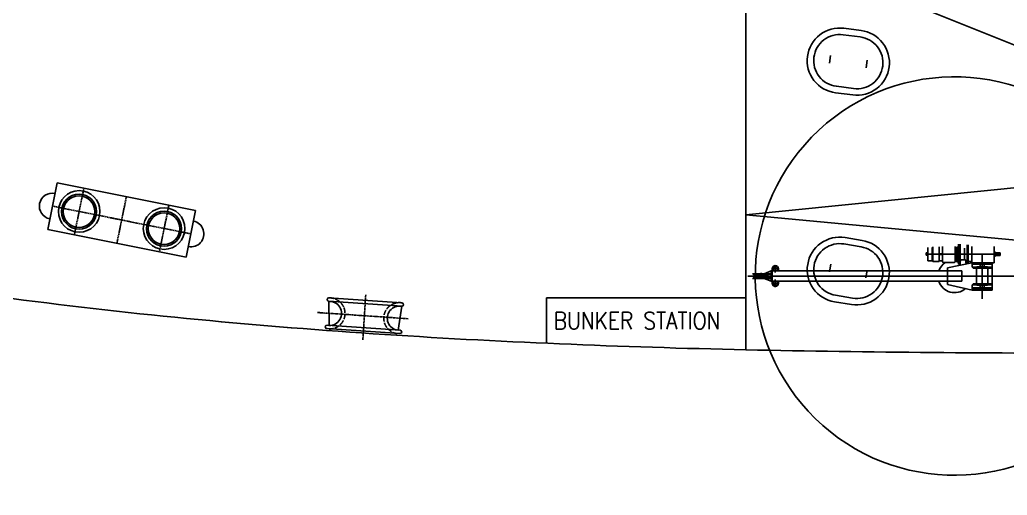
# Model space of a CAD drawing. Header units: millimetres. Extents: x -1838618 to -1600818, y -1770412 to -1553248.
# Drawn here: x -1808480 to -1797090, y -1734740 to -1729251 of the extents above; entities that cross this region are included whole.
import ezdxf

# ---------------------------------------------------------------- set-up
doc = ezdxf.new("R2010")
doc.units = ezdxf.units.MM
doc.header["$LTSCALE"] = 100
for name, pattern in [('ACAD_ISO02W100', [15, 12, -3]), ('ACAD_ISO04W100', [30, 24, -3, 0, -3]), ('CENTER', [2, 1.25, -0.25, 0.25, -0.25])]:
    doc.linetypes.add(name, pattern=pattern)
for name, color, linetype in [('312crane', 5, 'Continuous'), ('326ladder', 3, 'Continuous'), ('HULL', 7, 'Continuous'), ('MOORING', 7, 'Continuous'), ('图层4', 4, 'Continuous')]:
    doc.layers.add(name, color=color, linetype=linetype)
doc.layers.add('标注', color=2, linetype='Continuous', lineweight=20)
doc.styles.add('hjf-200', font='romans.shx', dxfattribs={"width": 0.85, "height": 200, "bigfont": 'hzdxf.shx'})

# ---------------------------------------------------------------- blocks, each defined once
blk = doc.blocks.new('10')
at = {"layer": '312crane', "color": 9}
for p, q in [((0, 260, 590), (0, -260, 590)), ((-2387, 123, 590), (-2387, 37, 590)), ((-402, 92, 590), (-116, 161, 590)), ((-116, 161, 590), (-116, 99, 590)), ((50, 161, 590), (-116, 161, 590)), ((0, 145, 590), (-116, 145, 590)), ((0, 139, 590), (-116, 139, 590)), ((0, 134, 590), (-116, 134, 590)), ((-46, 134, 590), (-116, 134, 590)), ((-46, 150, 590), (-45, 151, 590)), ((-46, 145, 590), (-46, 150, 590)), ((-45, 151, 590), (45, 151, 590)), ((-35, 151, 590), (-35, 161, 590)), ((-23, 103, 590), (-23, 134, 590)), ((0, 161, 590), (116, 161, 590)), ((0, 145, 590), (116, 145, 590)), ((0, 139, 590), (116, 139, 590)), ((0, 134, 590), (116, 134, 590)), ((23, 134, 590), (23, 103, 590)), ((35, 161, 590), (35, 151, 590)), ((45, 151, 590), (46, 150, 590)), ((46, 150, 590), (46, 145, 590)), ((46, 134, 590), (116, 134, 590)), ((116, 161, 590), (116, -107, 590)), ((-2433, 24, 590), (-2650, 24, 590)), ((-2433, 17, 590), (-2642, 17, 590)), ((-2636, 11, 590), (-2618, -4, 590)), ((-2468, 11, 590), (-2636, 11, 590)), ((-2552, 31, 590), (-2552, -39, 590)), ((-2516, 24, 590), (-2433, 56, 590)), ((-2468, 11, 590), (-2486, -4, 590)), ((-234, 56, 590), (-2433, 56, 590)), ((-2433, 56, 590), (-2433, -64, 590)), ((-2344, 80, 590), (-2430, 80, 590)), ((-2423, 80, 590), (-2423, 56, 590)), ((-2423, 56, 590), (-2423, -64, 590)), ((-2411, 80, 590), (-2411, 56, 590)), ((-2363, 80, 590), (-2363, 56, 590)), ((-2351, 80, 590), (-2351, 56, 590)), ((-402, 56, 590), (-402, 92, 590)), ((-402, 56, 590), (-402, -64, 590)), ((-234, 56, 590), (-234, -64, 590)), ((-62, 99, 590), (-116, 99, 590)), ((-105, 95, 590), (39, 95, 590)), ((-105, 95, 590), (-105, 87, 590)), ((-105, 87, 590), (105, 87, 590)), ((-65, 87, 590), (-65, -95, 590)), ((-62, 103, 590), (23, 103, 590)), ((-62, 103, 590), (-62, 95, 590)), ((-27, 103, 590), (-23, 108, 590)), ((23, 107, 590), (28, 103, 590)), ((23, 103, 590), (62, 103, 590)), ((39, 95, 590), (105, 95, 590)), ((62, 103, 590), (62, 95, 590)), ((62, 99, 590), (116, 99, 590)), ((65, 87, 590), (65, -95, 590)), ((105, 95, 590), (105, 87, 590)), ((493, -4, 590), (-2704, -4, 590)), ((-2433, -31, 590), (-2650, -31, 590)), ((-2433, -24, 590), (-2642, -24, 590)), ((-2618, -4, 590), (-2636, -18, 590)), ((-2468, -18, 590), (-2636, -18, 590)), ((-2516, -31, 590), (-2433, -64, 590)), ((-2486, -4, 590), (-2468, -18, 590)), ((-234, -64, 590), (-2433, -64, 590)), ((-2344, -88, 590), (-2430, -88, 590)), ((-2423, -88, 590), (-2423, -64, 590)), ((-2411, -88, 590), (-2411, -64, 590)), ((-2387, -45, 590), (-2387, -131, 590)), ((-2363, -88, 590), (-2363, -64, 590)), ((-2351, -88, 590), (-2351, -64, 590)), ((-402, -64, 590), (-402, -100, 590)), ((-402, -100, 590), (-119, -158, 590)), ((-116, -158, 590), (-116, -107, 590)), ((-62, -107, 590), (-116, -107, 590)), ((-105, -95, 590), (105, -95, 590)), ((-105, -95, 590), (-105, -103, 590)), ((-105, -103, 590), (39, -103, 590)), ((-62, -110, 590), (-62, -103, 590)), ((-62, -110, 590), (23, -110, 590)), ((-27, -110, 590), (-23, -115, 590)), ((-23, -110, 590), (-23, -141, 590)), ((23, -141, 590), (23, -110, 590)), ((23, -114, 590), (28, -110, 590)), ((23, -110, 590), (62, -110, 590)), ((39, -103, 590), (105, -103, 590)), ((62, -110, 590), (62, -103, 590)), ((62, -107, 590), (116, -107, 590)), ((105, -95, 590), (105, -103, 590)), ((116, -158, 590), (116, -107, 590)), ((-629, -181, 590), (-579, -181, 590)), ((-629, -181, 590), (-629, -334, 590)), ((-570, -173, 590), (-579, -181, 590)), ((-579, -181, 590), (-579, -334, 590)), ((-570, -173, 590), (-497, -173, 590)), ((-570, -173, 590), (-570, -342, 590)), ((-497, -173, 590), (-497, -342, 590)), ((-497, -181, 590), (-467, -181, 590)), ((-459, -170, 590), (-459, -345, 590)), ((-450, -161, 590), (-323, -161, 590)), ((-314, -170, 590), (-314, -345, 590)), ((-314, -177, 590), (-297, -177, 590)), ((-297, -173, 590), (-297, -342, 590)), ((-293, -169, 590), (-274, -169, 590)), ((-283, -169, 590), (-283, -346, 590)), ((-274, -142, 590), (-256, -142, 590)), ((-274, -142, 590), (-274, -373, 590)), ((-256, -142, 590), (-256, -373, 590)), ((-251, -175, 590), (-251, -181, 590)), ((-242, -190, 590), (-198, -190, 590)), ((-203, -190, 590), (-203, -325, 590)), ((-189, -152, 590), (-189, -181, 590)), ((-189, -152, 590), (-161, -152, 590)), ((-174, -152, 590), (-174, -363, 590)), ((-161, -152, 590), (-161, -363, 590)), ((-161, -165, 590), (-153, -171, 590)), ((-161, -171, 590), (-119, -171, 590)), ((-119, -158, 590), (139, -158, 590)), ((-119, -158, 590), (-119, -345, 590)), ((0, -141, 590), (-116, -141, 590)), ((-46, -141, 590), (-116, -141, 590)), ((0, -147, 590), (-116, -147, 590)), ((0, -152, 590), (-116, -152, 590)), ((-46, -152, 590), (-46, -157, 590)), ((-46, -157, 590), (-45, -158, 590)), ((-45, -158, 590), (45, -158, 590)), ((0, -141, 590), (116, -141, 590)), ((0, -147, 590), (116, -147, 590)), ((0, -152, 590), (116, -152, 590)), ((45, -158, 590), (46, -157, 590)), ((46, -141, 590), (116, -141, 590)), ((46, -157, 590), (46, -152, 590)), ((139, -158, 590), (139, -345, 590)), ((139, -227, 590), (146, -227, 590)), ((146, -227, 590), (146, -287, 590)), ((-655, -257, 590), (212, -257, 590)), ((-646, -243, 590), (-646, -272, 590)), ((-646, -243, 590), (-637, -243, 590)), ((-646, -272, 590), (-637, -272, 590)), ((-637, -243, 590), (-637, -272, 590)), ((-637, -250, 590), (-629, -250, 590)), ((-637, -265, 590), (-629, -265, 590)), ((-499, -262, 590), (-459, -262, 590)), ((-498, -254, 590), (-459, -254, 590)), ((139, -287, 590), (146, -287, 590)), ((207, -242, 590), (146, -242, 590)), ((207, -272, 590), (146, -272, 590)), ((207, -239, 590), (148, -239, 590)), ((148, -242, 590), (148, -239, 590)), ((207, -239, 590), (207, -242, 590)), ((207, -242, 590), (208, -244, 590)), ((207, -242, 590), (207, -272, 590)), ((208, -271, 590), (207, -272, 590)), ((208, -244, 590), (208, -271, 590))]:
    blk.add_line(p, q, dxfattribs=at)
for centre, radius, start, end in [((-318, -4, 590), 2300, 44.5352, 313.9823), ((-2387, 80, 590), 36, 0, 180), ((-318, -4, 590), 192, 49.4544, 161.79), ((-2387, 80, 590), 24, 0, 180), ((-2387, -88, 590), 36, 180, 0), ((-2387, -88, 590), 24, 180, 0), ((-318, -4, 590), 192, 198.21, 235.2272), ((-467, -173, 590), 7.68, 270, 0), ((-450, -170, 590), 8.64, 90, 180), ((-323, -170, 590), 8.64, 0, 90), ((-293, -173, 590), 3.84, 90, 180), ((-257, -175, 590), 5.76, 0, 90), ((-242, -181, 590), 9.6, 180, 270), ((-198, -181, 590), 9.6, 270, 0), ((-497, -256, 590), 2.34, 129.5743, 236.7438), ((-501, -259, 590), 3.45, 305.5636, 19.3546), ((-497, -261, 590), 2.64, 111.9945, 213.8913)]:
    blk.add_arc(centre, radius, start, end, dxfattribs=at)
blk = doc.blocks.new('H600X800A')
at = {"layer": '图层4'}
for p, q in [((-213, 45), (-213, -45)), ((213, 45), (213, -45))]:
    blk.add_line(p, q, dxfattribs=at)
for points in [[(475, 0, 0.414214), (100, 375), (-100, 375, 0.414214), (-475, 0, 0.414214), (-100, -375), (100, -375, 0.414214)], [(400, 0), (400, 0, 0.414214), (100, 300), (-100, 300, 0.414214), (-400, 0), (-400, 0, 0.414214), (-100, -300), (100, -300, 0.414214)]]:
    blk.add_lwpolyline(points, format="xyb", close=True, dxfattribs=at)
blk = doc.blocks.new('manhole cove')
at = {"layer": '标注'}
for p, q in [((-144186, 45168), (-144186, 45078)), ((-143759, 45168), (-143759, 45078))]:
    blk.add_line(p, q, dxfattribs=at)
at = {"color": 2, "xscale": -1, "rotation": 180.0000000005409}
blk.add_blockref('H600X800A', (-143973, 45123), dxfattribs=at)
blk = doc.blocks.new('panama chock')
at = {"layer": 'MOORING', "linetype": 'ACAD_ISO04W100', "ltscale": 0.01}
for p, q in [((-22, -242), (25, 278)), ((505, -45), (-543, 48))]:
    blk.add_line(p, q, dxfattribs=at)
at = {"layer": 'MOORING'}
for p, q in [((-432, -100), (-383, 174)), ((432, 100), (-408, 175)), ((436, 140), (-404, 215)), ((408, -175), (411, 105)), ((414, -176), (-436, -101)), ((404, -215), (-439, -141))]:
    blk.add_line(p, q, dxfattribs=at)
at = {"layer": 'MOORING', "linetype": 'ACAD_ISO02W100', "ltscale": 0.05}
for centre, start, end in [((-403, 37), 258.5643, 82.3252), ((403, -35), 87.5085, 271.2694)]:
    blk.add_arc(centre, 180, start, end, dxfattribs=at)
at = {"layer": 'MOORING'}
for centre, radius, start, end in [((-403, 37), 140, 258.0267, 82.8627), ((-406, 195), 20, 84.9169, 264.9169), ((434, 120), 20, 264.9169, 84.9169), ((403, -35), 140, 86.971, 271.807), ((-434, -120), 20, 84.9169, 264.9169), ((406, -195), 20, 264.9169, 84.9169)]:
    blk.add_arc(centre, radius, start, end, dxfattribs=at)
blk = doc.blocks.new('B4')
for p, q in [((417, 752), (-787, -346)), ((787, 346), (417, 752)), ((-417, -752), (787, 346)), ((-787, -346), (-417, -752))]:
    blk.add_line(p, q)
for centre, radius in [((369, 337), 240), ((368, 338), 202), ((368, 338), 182), ((-369, -337), 240), ((-371, -336), 202), ((-371, -336), 182)]:
    blk.add_circle(centre, radius)
for centre, start, end in [((602, 549), 312.3499, 132.3499), ((-602, -549), 132.3826, 312.3826)]:
    blk.add_arc(centre, 150, start, end)
at = {"layer": 'HULL', "color": 4, "linetype": 'CENTER', "ltscale": 0.1}
for p, q in [((-602, -549), (602, 549)), ((192, 531), (549, 140)), ((-185, 203), (185, -203)), ((-549, -140), (-192, -531))]:
    blk.add_line(p, q, dxfattribs=at)
blk = doc.blocks.new('UPDEC')
at = {"color": 6}
blk.add_open_spline([(-33316.3, -21460, 590), (-32252.5, -21954.9, 590), (-30832.1, -22615.6, 590), (-28329, -23709.8, 590), (-26353.8, -24561, 590), (-23850.2, -25533.5, 590), (-20996.3, -26466.2, 590), (-17254.8, -27448.3, 590), (-12938.5, -28203.8, 590), (-8624.2, -28611.4, 590), (-4318, -28784.6, 590), (-1444.3, -28797.4, 590), (-5.4, -28800, 590), (0, -28800, 590)], degree=3, knots=[0, 0, 0, 0, 3519.8323824, 4699.1654808, 8195.4762497, 9971.2533038, 12754.8164348, 17198.2837344, 21564.0627763, 25884.9156363, 30188.93769, 34489.1340097, 34505.4532356, 34505.4532356, 34505.4532356, 34505.4532356], dxfattribs=at)

msp = doc.modelspace()

# ---------------------------------------------------------------- linework, layer by layer
at = {"color": 5, "linetype": 'ACAD_ISO02W100', "ltscale": 20}
msp.add_line((-1800104.3, -1728302), (-1800104.3, -1733061), dxfattribs=at)
at = {"color": 9, "linetype": 'ACAD_ISO04W100', "ltscale": 100}
for p, q in [((-1796405.3, -1729783.2), (-1800104.3, -1728302)), ((-1800104.3, -1731502), (-1772104.3, -1728702))]:
    msp.add_line(p, q, dxfattribs=at)
at = {"color": 6}
for p, q in [((-1800104.3, -1732461), (-1802404.3, -1732461)), ((-1802404.3, -1732461), (-1802404.3, -1732985.7))]:
    msp.add_line(p, q, dxfattribs=at)
at = {"color": 5, "linetype": 'ACAD_ISO02W100', "ltscale": 20}
msp.add_lwpolyline([(-1800104.3, -1731502), (-1796904.3, -1731802)], dxfattribs=at)
at = {"color": 6}
msp.add_open_spline([(-1829104.3, -1725762), (-1828040.4, -1726256.9), (-1826620.1, -1726917.6), (-1824116.9, -1728011.9), (-1822141.8, -1728863), (-1819638.2, -1729835.5), (-1816784.2, -1730768.3), (-1813042.8, -1731750.4), (-1808726.4, -1732505.9), (-1804412.2, -1732913.4), (-1800105.9, -1733086.6), (-1797232.3, -1733099.5), (-1795793.4, -1733102), (-1795788, -1733102)], degree=3, knots=[0, 0, 0, 0, 3519.8323824, 4699.1654808, 8195.4762497, 9971.2533038, 12754.8164348, 17198.2837344, 21564.0627763, 25884.9156363, 30188.93769, 34489.1340097, 34505.4532356, 34505.4532356, 34505.4532356, 34505.4532356], dxfattribs=at)

# ---------------------------------------------------------------- block references
msp.add_blockref('UPDEC', (-1795788, -1704302))
at = {"layer": '326ladder', "color": 7, "xscale": -1, "rotation": 180}
msp.add_blockref('10', (-1797377.9, -1732213.3), dxfattribs=at)
at = {"layer": 'HULL', "color": 1, "xscale": -1, "rotation": 211.0000000022459}
msp.add_blockref('B4', (-1807304.3, -1731562.5), dxfattribs=at)
at = {"layer": 'HULL', "color": 2, "xscale": -1, "rotation": 171.000000004158}
msp.add_blockref('panama chock', (-1804504.3, -1732667.8), dxfattribs=at)
at = {"layer": '标注'}
for p, rotation in [((-1661898.3, -1792889.8), 352.656570797139), ((-1661898.3, -1792889.8), 352.656570797139), ((-1664200.7, -1800079.9), 350.6440301605431), ((-1664200.7, -1800079.9), 350.6440301605431)]:
    msp.add_blockref('manhole cove', p, dxfattribs=dict(at, rotation=rotation))

# ---------------------------------------------------------------- texts
at = {"color": 2, "style": 'hjf-200', "width": 0.85}
msp.add_text('BUNKER STATION', height=200, dxfattribs=at).set_placement((-1802320.9, -1732824.7))

doc.saveas('drawing.dxf')
